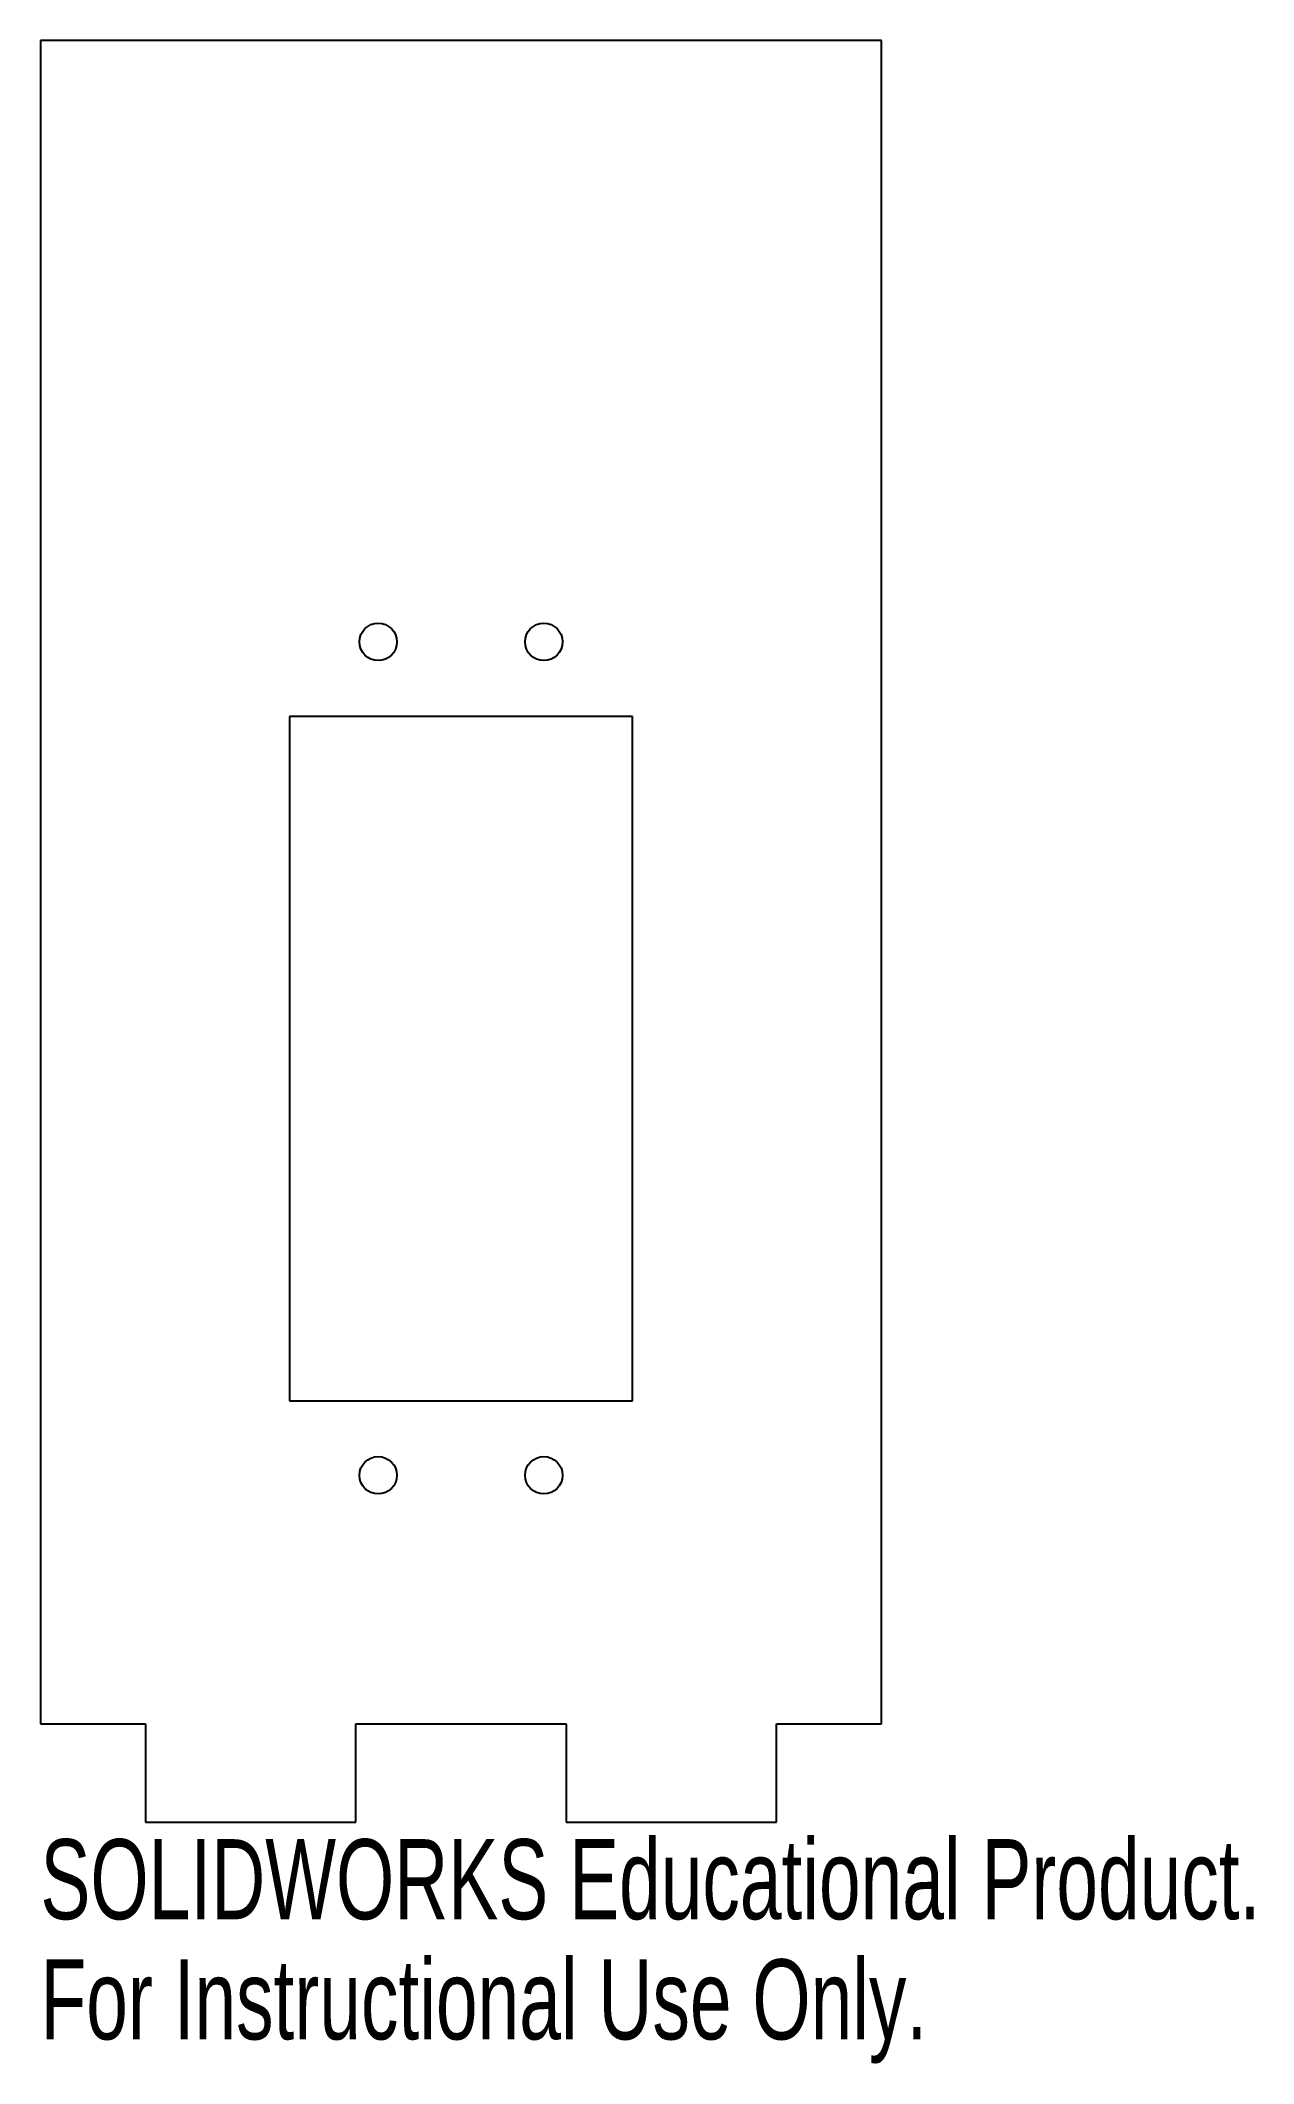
# Model space of a CAD drawing. Header units: inches. Extents: x 0 to 2.88, y -0.81 to 4.
import ezdxf

# ---------------------------------------------------------------- set-up
doc = ezdxf.new("R2010")
doc.units = ezdxf.units.IN
doc.header["$MEASUREMENT"] = 0
doc.styles.add('SLDTEXTSTYLE0', font='TXT', dxfattribs={"width": 0.7})

msp = doc.modelspace()

# ---------------------------------------------------------------- linework, layer by layer
at = {"color": 7, "linetype": 'Continuous', "lineweight": 25}
for p, q in [((2, 4), (0, 4)), ((0, 4), (0, 0)), ((2, 0), (2, 4)), ((1.4075, 2.3937), (0.5925, 2.3937)), ((0.5925, 2.3937), (0.5925, 0.7677)), ((1.4075, 0.7677), (1.4075, 2.3937)), ((0.5925, 0.7677), (1.4075, 0.7677)), ((0, 0), (0.25, 0)), ((0.25, 0), (0.25, -0.234)), ((0.75, 0), (1.25, 0)), ((0.75, -0.234), (0.75, 0)), ((1.25, 0), (1.25, -0.234)), ((1.75, 0), (2, 0)), ((1.75, -0.234), (1.75, 0)), ((0.25, -0.234), (0.75, -0.234)), ((1.25, -0.234), (1.75, -0.234))]:
    msp.add_line(p, q, dxfattribs=at)
for centre in [(0.8031, 2.5709), (1.1969, 2.5709), (0.8031, 0.5906), (1.1969, 0.5906)]:
    msp.add_circle(centre, 0.0445, dxfattribs=at)

# ---------------------------------------------------------------- texts
at = {"color": 7, "linetype": 'Continuous', "char_height": 0.1903, "attachment_point": 1, "style": 'SLDTEXTSTYLE0'}
for s, insert in [('SOLIDWORKS Educational Product.', (0, -0.2741)), ('For Instructional Use Only.', (0, -0.5596))]:
    msp.add_mtext(s, dxfattribs=dict(at, insert=insert))

doc.saveas('drawing.dxf')
